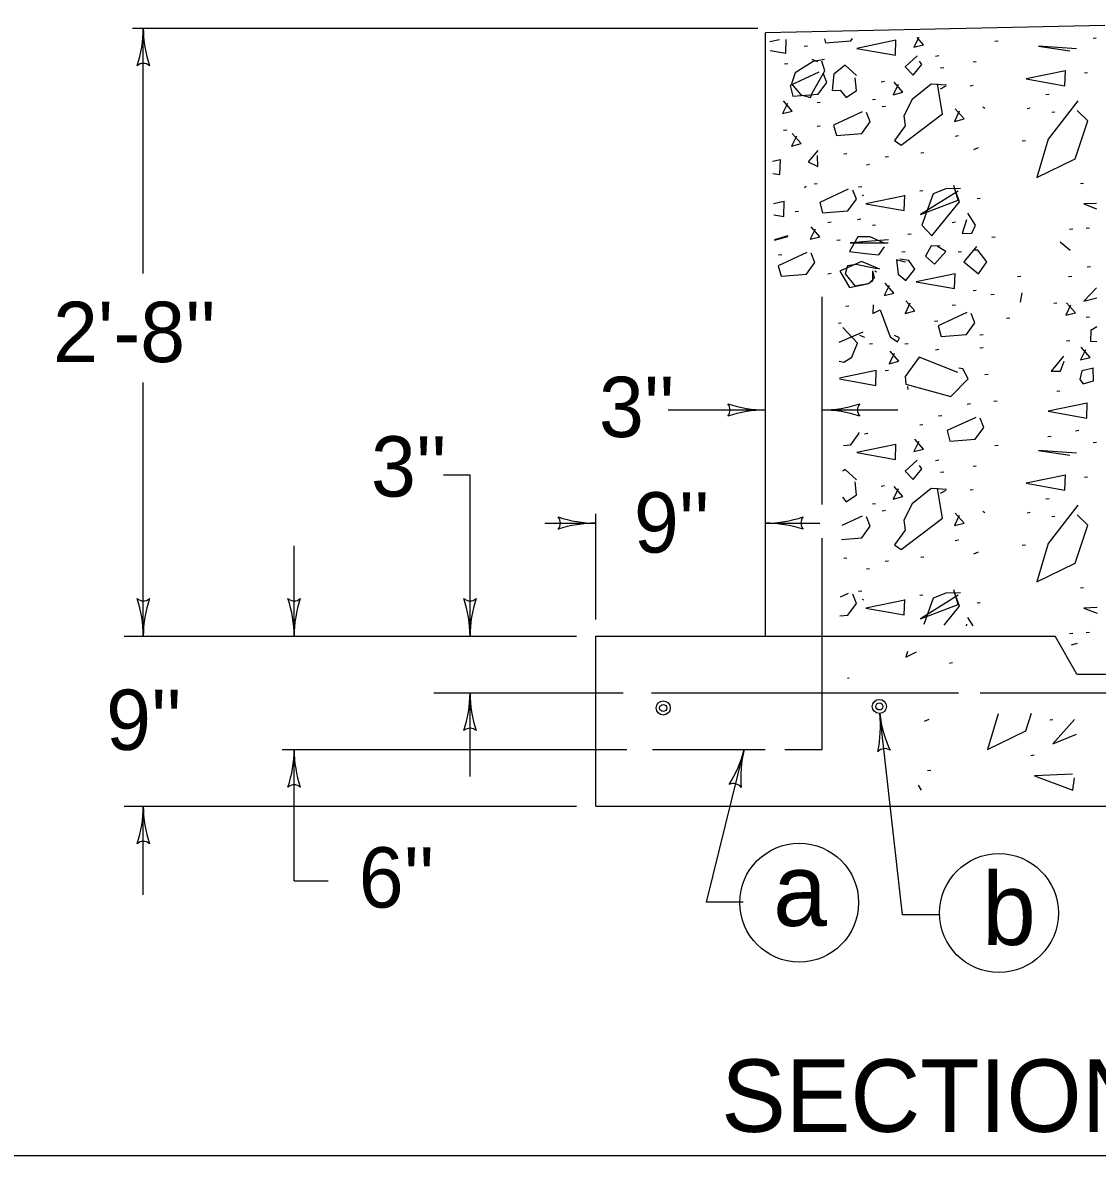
# Model space of a CAD drawing. Extents: x 1007 to 1035.5, y 1000.5 to 1021.5.
# Drawn here: x 1019.675 to 1023.237, y 1000.5 to 1004.253 of the extents above; entities that cross this region are included whole.
import ezdxf

# ---------------------------------------------------------------- set-up
doc = ezdxf.new("R2010")
doc.units = 0
doc.layers.add('Level 1', color=7, linetype='Continuous')
doc.layers.add('Level 11', color=7, linetype='Continuous')

msp = doc.modelspace()

# ---------------------------------------------------------------- linework, layer by layer
at = {"layer": 'Level 1'}
for p, q in [((1020.039, 1004.2357), (1022.1118, 1004.2357)), ((1020.0749, 1003.4217), (1020.0749, 1004.2357)), ((1023.2624, 1004.2435), (1022.1374, 1004.2201)), ((1022.1374, 1002.22), (1022.1374, 1004.2201)), ((1022.3249, 1002.6569), (1022.3249, 1003.3451)), ((1020.0749, 1002.22), (1020.0749, 1003.0608)), ((1021.8148, 1002.97), (1022.1374, 1002.97)), ((1022.3249, 1002.97), (1022.5758, 1002.97)), ((1021.1582, 1002.754), (1021.0703, 1002.754)), ((1021.1582, 1002.22), (1021.1582, 1002.754)), ((1021.5749, 1002.2753), (1021.5749, 1002.6259)), ((1021.4055, 1002.595), (1021.5749, 1002.595)), ((1022.1374, 1002.595), (1022.318, 1002.595)), ((1022.3249, 1001.845), (1022.3249, 1002.5453)), ((1020.5749, 1002.22), (1020.5749, 1002.5198)), ((1020.0115, 1002.22), (1021.5112, 1002.22)), ((1021.5749, 1001.6575), (1021.5749, 1002.22)), ((1021.5749, 1002.22), (1023.0971, 1002.22)), ((1021.5749, 1001.6575), (1021.5749, 1002.22)), ((1023.1693, 1002.095), (1023.0971, 1002.22)), ((1023.1693, 1002.095), (1023.3555, 1002.095)), ((1021.0376, 1002.0325), (1021.6653, 1002.0325)), ((1021.1582, 1001.7554), (1021.1582, 1002.0325)), ((1021.7593, 1002.0325), (1022.7775, 1002.0325)), ((1022.8485, 1002.0325), (1023.6848, 1002.0325)), ((1022.5913, 1001.2971), (1022.516, 1001.9641)), ((1020.5348, 1001.845), (1021.6782, 1001.845)), ((1020.5749, 1001.4093), (1020.5749, 1001.845)), ((1021.7624, 1001.845), (1022.136, 1001.845)), ((1021.942, 1001.3388), (1022.0668, 1001.845)), ((1022.2013, 1001.845), (1022.3249, 1001.845)), ((1020.0115, 1001.6575), (1021.5112, 1001.6575)), ((1020.0749, 1001.3629), (1020.0749, 1001.6575)), ((1021.5749, 1001.6575), (1024.9499, 1001.6575)), ((1020.5749, 1001.4093), (1020.6878, 1001.4093)), ((1022.0635, 1001.3388), (1021.942, 1001.3388)), ((1022.7163, 1001.2971), (1022.5913, 1001.2971))]:
    msp.add_line(p, q, dxfattribs=at)
for points in [[(1022.1842, 1004.1969), (1022.1518, 1004.1903)], [(1022.2048, 1004.1522), (1022.2061, 1004.1973)], [(1022.3331, 1004.1993), (1022.3364, 1004.187)], [(1022.3364, 1004.187), (1022.4204, 1004.1937)], [(1022.4204, 1004.1937), (1022.4258, 1004.2009)], [(1022.5694, 1004.195), (1022.4401, 1004.1683), (1022.5681, 1004.1457), (1022.5694, 1004.1963)], [(1022.6452, 1004.2045), (1022.6294, 1004.1718)], [(1022.6614, 1004.1798), (1022.6398, 1004.2044)], [(1022.9081, 1004.1921), (1022.8973, 1004.1908)], [(1023.2337, 1004.2018), (1023.2237, 1004.2006)], [(1022.1525, 1004.1614), (1022.2048, 1004.1522)], [(1022.2765, 1004.1758), (1022.2658, 1004.1744)], [(1022.6294, 1004.1718), (1022.6614, 1004.1798)], [(1023.1678, 1004.1671), (1023.0423, 1004.1751), (1023.1464, 1004.1604)], [(1022.211, 1004.1168), (1022.2003, 1004.1155)], [(1022.3333, 1004.1311), (1022.2959, 1004.1244), (1022.2359, 1004.0871), (1022.2239, 1004.0511), (1022.2546, 1004.0138), (1022.2866, 1004.0058), (1022.2933, 1004.0218), (1022.3346, 1004.0938), (1022.3239, 1004.1258)], [(1022.2906, 1004.1324), (1022.3093, 1004.1244)], [(1022.64, 1004.1431), (1022.6, 1004.1071), (1022.6267, 1004.0791), (1022.656, 1004.1151), (1022.648, 1004.1258)], [(1022.7117, 1004.143), (1022.701, 1004.1417)], [(1022.8361, 1004.1233), (1022.8254, 1004.122)], [(1022.3138, 1004.0889), (1022.2191, 1004.0449), (1022.2284, 1004.0103), (1022.3124, 1004.0169), (1022.3404, 1004.0556), (1022.3284, 1004.0863)], [(1022.4386, 1004.0778), (1022.4013, 1004.1124), (1022.3639, 1004.0831), (1022.3586, 1004.0284), (1022.3853, 1004.0298), (1022.4053, 1004.0058), (1022.4386, 1004.0284), (1022.4346, 1004.0711)], [(1022.7281, 1004.1038), (1022.7174, 1004.1024)], [(1023.1314, 1004.0936), (1023.002, 1004.0668), (1023.1301, 1004.0442), (1023.1314, 1004.0949)], [(1023.2049, 1004.0873), (1023.1943, 1004.086)], [(1022.5318, 1004.0579), (1022.5211, 1004.0566)], [(1022.5768, 1004.048), (1022.5608, 1004.0147), (1022.5928, 1004.0227), (1022.5634, 1004.056)], [(1022.7373, 1004.0458), (1022.6867, 1004.0498), (1022.624, 1003.9991), (1022.596, 1003.9444), (1022.6, 1003.9111), (1022.5653, 1003.863), (1022.5867, 1003.847), (1022.724, 1003.9511), (1022.7093, 1004.0364), (1022.708, 1004.0511)], [(1022.7173, 1004.0338), (1022.736, 1004.0444)], [(1022.8263, 1004.0448), (1022.8156, 1004.0435)], [(1023.0773, 1004.0153), (1023.0666, 1004.014)], [(1022.2102, 1003.9858), (1022.1942, 1003.9525), (1022.2263, 1003.9605), (1022.1968, 1003.9938)], [(1022.319, 1003.9892), (1022.3083, 1003.9878)], [(1022.5023, 1003.999), (1022.4916, 1003.9977)], [(1022.535, 1003.9761), (1022.5243, 1003.9748)], [(1022.7796, 1003.9597), (1022.7636, 1003.9263), (1022.7956, 1003.9343), (1022.7663, 1003.9677)], [(1022.864, 1003.9684), (1022.8573, 1003.9738)], [(1023.0151, 1003.9696), (1023.0044, 1003.9683)], [(1023.1731, 1003.9938), (1023.0744, 1003.867), (1023.037, 1003.7403), (1023.1638, 1003.8017), (1023.2064, 1003.9284), (1023.1704, 1003.9618)], [(1022.4578, 1003.9581), (1022.3631, 1003.914), (1022.3724, 1003.8793), (1022.4564, 1003.886), (1022.4844, 1003.9247), (1022.4724, 1003.9554)], [(1023.0969, 1003.9565), (1023.0863, 1003.9552)], [(1022.2078, 1003.8976), (1022.1971, 1003.8963)], [(1022.319, 1003.9107), (1022.3083, 1003.9093)], [(1022.2397, 1003.8778), (1022.2237, 1003.8445), (1022.2557, 1003.8525), (1022.2263, 1003.8858)], [(1022.7772, 1003.8779), (1022.7665, 1003.8766)], [(1022.9988, 1003.8616), (1022.9881, 1003.8603)], [(1022.3106, 1003.8297), (1022.2786, 1003.7923), (1022.3106, 1003.7763), (1022.3093, 1003.8137)], [(1022.4073, 1003.819), (1022.3967, 1003.8177)], [(1022.6626, 1003.8223), (1022.6519, 1003.8209)], [(1022.8427, 1003.839), (1022.8267, 1003.8323)], [(1022.1866, 1003.799), (1022.1608, 1003.7937)], [(1022.1853, 1003.7497), (1022.1866, 1003.8003)], [(1022.4827, 1003.783), (1022.4719, 1003.7817)], [(1022.5448, 1003.8092), (1022.5342, 1003.8078)], [(1022.1617, 1003.7538), (1022.1853, 1003.7497)], [(1022.2719, 1003.7102), (1022.2666, 1003.7062)], [(1022.3092, 1003.7195), (1022.2985, 1003.7182)], [(1022.4119, 1003.7015), (1022.3173, 1003.6574), (1022.3266, 1003.6228), (1022.4106, 1003.6294), (1022.4386, 1003.6681), (1022.4266, 1003.6988)], [(1022.4564, 1003.7097), (1022.4458, 1003.7083)], [(1022.776, 1003.6955), (1022.6507, 1003.6182), (1022.776, 1003.6648), (1022.7613, 1003.7142)], [(1022.784, 1003.7035), (1022.7347, 1003.7022), (1022.6933, 1003.6862), (1022.656, 1003.5822), (1022.6893, 1003.5475), (1022.78, 1003.6595), (1022.764, 1003.7048)], [(1023.1918, 1003.7208), (1023.1812, 1003.7195)], [(1022.4639, 1003.6795), (1022.4586, 1003.6822)], [(1022.5989, 1003.6799), (1022.4695, 1003.6533), (1022.5976, 1003.6306), (1022.5989, 1003.6813)], [(1022.6593, 1003.6966), (1022.6487, 1003.6953)], [(1022.8492, 1003.6704), (1022.8385, 1003.6691)], [(1022.1997, 1003.6603), (1022.164, 1003.6528)], [(1022.1983, 1003.6109), (1022.1997, 1003.6616)], [(1022.247, 1003.6279), (1022.2363, 1003.6266)], [(1023.2346, 1003.6546), (1023.1931, 1003.6528)], [(1023.1931, 1003.6528), (1023.2346, 1003.637)], [(1022.1648, 1003.6168), (1022.1983, 1003.6109)], [(1022.355, 1003.5919), (1022.3443, 1003.5906)], [(1022.4532, 1003.6018), (1022.4425, 1003.6004)], [(1022.7673, 1003.5919), (1022.7567, 1003.5906)], [(1022.804, 1003.5995), (1022.7893, 1003.5542), (1022.8213, 1003.5555), (1022.8333, 1003.5822), (1022.808, 1003.6222)], [(1022.3018, 1003.5689), (1022.2858, 1003.5356), (1022.3178, 1003.5436), (1022.2885, 1003.5769)], [(1022.5023, 1003.5821), (1022.4916, 1003.5808)], [(1022.6201, 1003.5526), (1022.6094, 1003.5513)], [(1023.1558, 1003.569), (1023.1452, 1003.5677)], [(1023.2115, 1003.5723), (1023.2008, 1003.5709)], [(1022.2119, 1003.5475), (1022.1667, 1003.534)], [(1022.1667, 1003.5323), (1022.2119, 1003.5448)], [(1022.3845, 1003.533), (1022.3738, 1003.5317)], [(1022.5307, 1003.5222), (1022.484, 1003.5435), (1022.4439, 1003.5435), (1022.4159, 1003.4955), (1022.4693, 1003.4888), (1022.5133, 1003.4835), (1022.532, 1003.5102)], [(1022.5453, 1003.5342), (1022.4186, 1003.5235), (1022.544, 1003.5235)], [(1022.716, 1003.5128), (1022.6867, 1003.5142), (1022.668, 1003.4795), (1022.6973, 1003.4528), (1022.7347, 1003.4955), (1022.708, 1003.5115)], [(1022.8983, 1003.5428), (1022.8876, 1003.5415)], [(1023.1478, 1003.4982), (1023.1144, 1003.5262)], [(1022.2745, 1003.492), (1022.1798, 1003.448), (1022.1892, 1003.4133), (1022.2732, 1003.42), (1022.3012, 1003.4587), (1022.2892, 1003.4893)], [(1022.1914, 1003.4839), (1022.1808, 1003.4826)], [(1022.6004, 1003.4938), (1022.5898, 1003.4924)], [(1022.787, 1003.4938), (1022.7763, 1003.4924)], [(1022.8373, 1003.5115), (1022.7947, 1003.4608), (1022.844, 1003.4208), (1022.8707, 1003.4608), (1022.8413, 1003.4995), (1022.8267, 1003.4995)], [(1022.516, 1003.4368), (1022.4559, 1003.4622), (1022.3839, 1003.4302), (1022.4159, 1003.3755), (1022.48, 1003.3888), (1022.4987, 1003.4075), (1022.4933, 1003.4315)], [(1022.508, 1003.4382), (1022.4373, 1003.4515), (1022.4093, 1003.4475), (1022.4013, 1003.4208), (1022.4333, 1003.3808), (1022.4773, 1003.3888), (1022.4933, 1003.3982), (1022.4933, 1003.4315)], [(1022.6013, 1003.4595), (1022.572, 1003.4675), (1022.5773, 1003.4195), (1022.6027, 1003.3995), (1022.632, 1003.4368), (1022.612, 1003.4648), (1022.5827, 1003.4702)], [(1023.2148, 1003.4447), (1023.2041, 1003.4433)], [(1022.355, 1003.4218), (1022.3443, 1003.4204)], [(1022.5, 1003.4315), (1022.5053, 1003.4275)], [(1022.7658, 1003.4213), (1022.6364, 1003.3947), (1022.7644, 1003.372), (1022.7658, 1003.4227)], [(1022.9833, 1003.4119), (1022.9727, 1003.4106)], [(1023.1526, 1003.4119), (1023.1419, 1003.4106)], [(1022.5473, 1003.3823), (1022.5313, 1003.349), (1022.5633, 1003.357), (1022.5339, 1003.3903)], [(1022.8361, 1003.3661), (1022.8254, 1003.3648)], [(1023.2351, 1003.3744), (1023.1931, 1003.3301)], [(1022.616, 1003.3234), (1022.6, 1003.2901), (1022.632, 1003.2981), (1022.6027, 1003.3314)], [(1022.895, 1003.353), (1022.8843, 1003.3517)], [(1022.9828, 1003.3274), (1022.9881, 1003.3582)], [(1023.1931, 1003.3301), (1023.2352, 1003.3419)], [(1022.4139, 1003.3138), (1022.4033, 1003.3124)], [(1022.4947, 1003.3181), (1022.4933, 1003.2901), (1022.5173, 1003.3021), (1022.5507, 1003.2128), (1022.5747, 1003.1954), (1022.5813, 1003.2088), (1022.5653, 1003.2168)], [(1022.8046, 1003.2924), (1022.7099, 1003.2484), (1022.7193, 1003.2138), (1022.8033, 1003.2204), (1022.8313, 1003.2591), (1022.8193, 1003.2898)], [(1022.7673, 1003.317), (1022.7567, 1003.3157)], [(1023.1035, 1003.3236), (1023.0928, 1003.3223)], [(1023.1485, 1003.3169), (1023.1325, 1003.2836), (1023.1645, 1003.2916), (1023.1352, 1003.3249)], [(1022.3878, 1003.2581), (1022.3792, 1003.257)], [(1022.7084, 1003.2647), (1022.6978, 1003.2633)], [(1022.9473, 1003.2745), (1022.9367, 1003.2732)], [(1023.2115, 1003.2778), (1023.2008, 1003.2764)], [(1022.4599, 1003.2274), (1022.3804, 1003.1933)], [(1022.4426, 1003.1914), (1022.3933, 1003.2434)], [(1022.4493, 1003.2181), (1022.4653, 1003.2114)], [(1022.859, 1003.2188), (1022.8483, 1003.2175)], [(1023.2158, 1003.2328), (1023.2144, 1003.1981)], [(1023.2353, 1003.245), (1023.2158, 1003.2328)], [(1022.4239, 1003.1448), (1022.4426, 1003.1914)], [(1022.4924, 1003.1894), (1022.4818, 1003.1881)], [(1022.6103, 1003.1894), (1022.5996, 1003.1881)], [(1022.859, 1003.1763), (1022.8483, 1003.175)], [(1023.146, 1003.1992), (1023.1353, 1003.1978)], [(1023.1976, 1003.1697), (1023.1816, 1003.1363), (1023.2136, 1003.1443), (1023.1843, 1003.1777)], [(1023.2144, 1003.1981), (1023.2354, 1003.1968)], [(1022.3973, 1003.1288), (1022.4239, 1003.1448)], [(1022.5636, 1003.1566), (1022.5476, 1003.1233), (1022.5797, 1003.1313), (1022.5503, 1003.1646)], [(1022.6467, 1003.1448), (1022.6, 1003.0808)], [(1022.7747, 1003.0941), (1022.6467, 1003.1448)], [(1022.7117, 1003.1698), (1022.701, 1003.1684)], [(1023.1251, 1003.1488), (1023.0838, 1003.0981), (1023.1158, 1003.0981), (1023.1278, 1003.1314)], [(1022.3817, 1003.1312), (1022.3973, 1003.1288)], [(1022.504, 1003.1007), (1022.3828, 1003.0758)], [(1022.5027, 1003.0513), (1022.504, 1003.102)], [(1022.5448, 1003.101), (1022.5342, 1003.0997)], [(1022.792, 1003.1061), (1022.7787, 1003.1088)], [(1022.8093, 1003.0728), (1022.792, 1003.1061)], [(1023.2251, 1003.1088), (1023.1864, 1003.0994), (1023.1798, 1003.0714), (1023.1904, 1003.0568), (1023.2251, 1003.0661), (1023.2238, 1003.1061)], [(1022.3829, 1003.0726), (1022.5027, 1003.0513)], [(1022.6, 1003.0808), (1022.6027, 1003.0554)], [(1022.752, 1003.0141), (1022.8093, 1003.0728)], [(1022.8753, 1003.0879), (1022.8647, 1003.0866)], [(1022.6027, 1003.0554), (1022.752, 1003.0141)], [(1022.6108, 1003.0379), (1022.6093, 1003.0474)], [(1023.1133, 1003.0323), (1023.1026, 1003.031)], [(1022.8164, 1002.9898), (1022.8058, 1002.9884)], [(1022.9048, 1002.9996), (1022.8941, 1002.9983)], [(1023.2033, 1002.9927), (1023.074, 1002.966), (1023.202, 1002.9433), (1023.2033, 1002.994)], [(1022.7215, 1002.9505), (1022.7108, 1002.9492)], [(1022.6593, 1002.9211), (1022.6487, 1002.9198)], [(1022.8341, 1002.9455), (1022.7394, 1002.9015), (1022.7488, 1002.8668), (1022.8328, 1002.8735), (1022.8608, 1002.9122), (1022.8488, 1002.9428)], [(1022.4204, 1002.8539), (1022.4484, 1002.8926)], [(1022.4484, 1002.8926), (1022.4472, 1002.8958)], [(1022.4761, 1002.8916), (1022.4654, 1002.8903)], [(1023.0838, 1002.8818), (1023.0732, 1002.8804)], [(1023.1755, 1002.9014), (1023.1648, 1002.9001)], [(1022.3963, 1002.852), (1022.4204, 1002.8539)], [(1022.5694, 1002.8553), (1022.4401, 1002.8286), (1022.5681, 1002.8059), (1022.5694, 1002.8566)], [(1022.6454, 1002.8653), (1022.6294, 1002.832), (1022.6614, 1002.84), (1022.6321, 1002.8733)], [(1022.9081, 1002.8523), (1022.8973, 1002.851)], [(1023.2343, 1002.8622), (1023.2237, 1002.8608)], [(1022.64, 1002.8033), (1022.6, 1002.7673), (1022.6267, 1002.7393), (1022.656, 1002.7753), (1022.648, 1002.786)], [(1022.7117, 1002.8033), (1022.701, 1002.8019)], [(1023.1678, 1002.8273), (1023.0423, 1002.8353), (1023.1464, 1002.8207)], [(1022.4013, 1002.7727), (1022.3943, 1002.7673)], [(1022.4386, 1002.738), (1022.4013, 1002.7727)], [(1022.7281, 1002.764), (1022.7174, 1002.7627)], [(1022.8361, 1002.7836), (1022.8254, 1002.7823)], [(1022.4386, 1002.6887), (1022.4346, 1002.7313)], [(1023.1314, 1002.7538), (1023.002, 1002.7271), (1023.1301, 1002.7044), (1023.1314, 1002.7552)], [(1023.2049, 1002.7476), (1023.1943, 1002.7463)], [(1022.4053, 1002.666), (1022.4386, 1002.6887)], [(1022.5318, 1002.7182), (1022.5211, 1002.7168)], [(1022.5768, 1002.7083), (1022.5608, 1002.6749), (1022.5928, 1002.6829), (1022.5634, 1002.7163)], [(1022.7373, 1002.706), (1022.6867, 1002.71), (1022.624, 1002.6593), (1022.596, 1002.6047), (1022.6, 1002.5713), (1022.5653, 1002.5233), (1022.5867, 1002.5073), (1022.724, 1002.6113), (1022.7093, 1002.6967), (1022.708, 1002.7113)], [(1022.7173, 1002.694), (1022.736, 1002.7047)], [(1022.8263, 1002.7051), (1022.8156, 1002.7038)], [(1022.3924, 1002.6815), (1022.4053, 1002.666)], [(1022.5023, 1002.6593), (1022.4916, 1002.6579)], [(1023.1731, 1002.654), (1023.0744, 1002.5273), (1023.037, 1002.4006), (1023.1638, 1002.4619), (1023.2064, 1002.5887), (1023.1704, 1002.622)], [(1023.0773, 1002.6756), (1023.0666, 1002.6743)], [(1022.4578, 1002.6183), (1022.3903, 1002.5869)], [(1022.4844, 1002.5849), (1022.4724, 1002.6157)], [(1022.535, 1002.6363), (1022.5243, 1002.635)], [(1022.7796, 1002.6199), (1022.7636, 1002.5866), (1022.7956, 1002.5946), (1022.7663, 1002.6279)], [(1022.864, 1002.6287), (1022.8573, 1002.634)], [(1023.0151, 1002.6298), (1023.0044, 1002.6285)], [(1023.0969, 1002.6168), (1023.0863, 1002.6154)], [(1022.4564, 1002.5463), (1022.4844, 1002.5849)], [(1022.3893, 1002.5409), (1022.4564, 1002.5463)], [(1022.7772, 1002.5382), (1022.7665, 1002.5368)], [(1022.9988, 1002.5218), (1022.9881, 1002.5205)], [(1022.4073, 1002.4793), (1022.3967, 1002.4779)], [(1022.5448, 1002.4694), (1022.5342, 1002.4681)], [(1022.6626, 1002.4825), (1022.6519, 1002.4812)], [(1022.8427, 1002.4993), (1022.8267, 1002.4926)], [(1022.4827, 1002.4433), (1022.4719, 1002.4419)], [(1022.4119, 1002.3618), (1022.3849, 1002.3492)], [(1022.4386, 1002.3283), (1022.4266, 1002.3591)], [(1022.4564, 1002.3699), (1022.4458, 1002.3686)], [(1022.6593, 1002.3568), (1022.6487, 1002.3555)], [(1022.776, 1002.3558), (1022.6507, 1002.2784), (1022.776, 1002.3251), (1022.7613, 1002.3744)], [(1022.7347, 1002.3624), (1022.6933, 1002.3464)], [(1022.784, 1002.3638), (1022.7347, 1002.3624)], [(1022.78, 1002.3198), (1022.764, 1002.3651)], [(1023.1918, 1002.3811), (1023.1812, 1002.3798)], [(1022.4106, 1002.2897), (1022.4386, 1002.3283)], [(1022.4639, 1002.3398), (1022.4586, 1002.3424)], [(1022.5989, 1002.3402), (1022.4695, 1002.3135), (1022.5976, 1002.2908), (1022.5989, 1002.3415)], [(1022.6933, 1002.3464), (1022.6621, 1002.2593)], [(1022.7293, 1002.2573), (1022.78, 1002.3198)], [(1022.8492, 1002.3307), (1022.8385, 1002.3293)], [(1023.2369, 1002.315), (1023.1931, 1002.3131)], [(1023.1931, 1002.3131), (1023.2369, 1002.2965)], [(1022.3835, 1002.2876), (1022.4106, 1002.2897)], [(1022.8257, 1002.2545), (1022.808, 1002.2824)], [(1022.804, 1002.2598), (1022.8025, 1002.2552)], [(1023.1558, 1002.2293), (1023.1452, 1002.2279)], [(1023.2115, 1002.2325), (1023.2008, 1002.2312)], [(1022.6081, 1002.1691), (1022.6028, 1002.1512)], [(1022.6028, 1002.1512), (1022.6384, 1002.1683)], [(1023.1519, 1002.1915), (1023.1716, 1002.197)], [(1022.7576, 1002.1317), (1022.7469, 1002.1303)], [(1022.4149, 1002.0813), (1022.4089, 1002.0805)], [(1022.6789, 1001.9438), (1022.6629, 1001.9371)], [(1022.9083, 1001.9633), (1022.8733, 1001.8451)], [(1023, 1001.9064), (1023.0196, 1001.9648)], [(1023.0903, 1001.9434), (1023.0796, 1001.9421)], [(1023.1618, 1001.9448), (1023.0893, 1001.8638)], [(1022.8733, 1001.8451), (1023, 1001.9064)], [(1023.0893, 1001.8638), (1023.1685, 1001.8954)], [(1023.0281, 1001.8256), (1023.0174, 1001.8243)], [(1022.6854, 1001.7752), (1022.6748, 1001.7738)], [(1023.1547, 1001.7629), (1023.0293, 1001.7576), (1023.156, 1001.7096), (1023.1613, 1001.7509)], [(1022.6549, 1001.7102), (1022.6443, 1001.7269)]]:
    msp.add_lwpolyline(points, dxfattribs=at)
for centre, radius in [((1021.7983, 1001.9825), 0.0234), ((1021.7983, 1001.9825), 0.0117), ((1022.5149, 1001.9875), 0.0234), ((1022.5149, 1001.9875), 0.0117), ((1022.2492, 1001.3375), 0.1969), ((1022.9112, 1001.3028), 0.1969)]:
    msp.add_circle(centre, radius, dxfattribs=at)
at = {"layer": 'Level 11'}
msp.add_lwpolyline([(1007, 1000.5), (1035.5, 1000.5), (1035.5, 1021.5), (1007, 1021.5)], close=True, dxfattribs=at)
for centre, radius, start, end in [((1019.6843, 1004.2357), 0.3906, 341.3472, 359.9939), ((1020.4655, 1004.2357), 0.3906, 179.9878, 180), ((1020.4655, 1004.2357), 0.3906, 180, 198.6688), ((1020.0749, 1004.0871), 0.0313, 48.7746, 130.8913), ((1021.9889, 1002.97), 0.0313, 318.7746, 40.8913), ((1022.1374, 1003.3606), 0.3906, 251.3472, 269.9939), ((1022.3249, 1003.3606), 0.3906, 270, 288.6688), ((1022.4735, 1002.97), 0.0313, 138.7746, 220.8913), ((1022.1374, 1002.5794), 0.3906, 90, 108.6688), ((1022.1374, 1002.5794), 0.3906, 89.9878, 90), ((1022.3249, 1003.3606), 0.3906, 269.9878, 270), ((1022.3249, 1002.5794), 0.3906, 71.3472, 89.9939), ((1021.4264, 1002.595), 0.0313, 318.7746, 40.8913), ((1021.5749, 1002.9856), 0.3906, 251.3472, 269.9939), ((1022.1374, 1002.9856), 0.3906, 270, 288.6688), ((1022.286, 1002.595), 0.0313, 138.7746, 220.8913), ((1021.5749, 1002.2044), 0.3906, 90, 108.6688), ((1021.5749, 1002.2044), 0.3906, 89.9878, 90), ((1022.1374, 1002.9856), 0.3906, 269.9878, 270), ((1022.1374, 1002.2044), 0.3906, 71.3472, 89.9939), ((1020.075, 1002.3685), 0.0313, 228.7746, 310.8913), ((1019.6843, 1002.22), 0.3906, 0, 18.6688), ((1020.4655, 1002.22), 0.3906, 161.3472, 179.9939), ((1020.575, 1002.3685), 0.0313, 228.7746, 310.8913), ((1020.1843, 1002.22), 0.3906, 0, 18.6688), ((1020.9655, 1002.22), 0.3906, 161.3472, 179.9939), ((1021.1582, 1002.3685), 0.0313, 228.7746, 310.8913), ((1020.7675, 1002.22), 0.3906, 0, 18.6688), ((1021.5488, 1002.22), 0.3906, 161.3472, 179.9939), ((1019.6843, 1002.22), 0.3906, 359.9878, 0), ((1020.1843, 1002.22), 0.3906, 359.9878, 0), ((1020.7675, 1002.22), 0.3906, 359.9878, 0), ((1020.7675, 1002.0325), 0.3906, 341.3472, 359.9939), ((1021.5488, 1002.0325), 0.3906, 179.9878, 180), ((1021.5488, 1002.0325), 0.3906, 180, 198.6688), ((1022.1279, 1001.9203), 0.3906, 347.7899, 6.4366), ((1022.9041, 1002.0079), 0.3906, 186.4305, 186.4427), ((1022.9041, 1002.0079), 0.3906, 186.4427, 205.1115), ((1021.1581, 1001.884), 0.0313, 48.7746, 130.8913), ((1020.1843, 1001.845), 0.3906, 341.3472, 359.9939), ((1020.9655, 1001.845), 0.3906, 179.9878, 180), ((1020.9655, 1001.845), 0.3906, 180, 198.6688), ((1021.6876, 1001.9386), 0.3906, 327.4895, 346.1363), ((1022.4461, 1001.7514), 0.3906, 166.1424, 184.8111), ((1022.4461, 1001.7514), 0.3906, 166.1301, 166.1424), ((1022.5326, 1001.8165), 0.0312, 55.2173, 137.334), ((1020.5749, 1001.6965), 0.0313, 48.7746, 130.8913), ((1022.0312, 1001.7008), 0.0312, 34.917, 117.0337), ((1019.6843, 1001.6575), 0.3906, 341.3472, 359.9939), ((1020.4655, 1001.6575), 0.3906, 179.9878, 180), ((1020.4655, 1001.6575), 0.3906, 180, 198.6688), ((1020.0749, 1001.509), 0.0313, 48.7746, 130.8913)]:
    msp.add_arc(centre, radius, start, end, dxfattribs=at)

# ---------------------------------------------------------------- texts
at = {"layer": 'Level 1'}
for s, height, p in [("2'-8''", 0.2, (1019.7759, 1003.1286)), ("3''", 0.2, (1021.5854, 1002.88)), ("3''", 0.2, (1020.8298, 1002.6829)), ("9''", 0.2, (1021.7013, 1002.4974)), ("9''", 0.2, (1019.9518, 1001.8433)), ("6''", 0.2, (1020.7892, 1001.321)), ('b', 0.24, (1022.8551, 1001.1971)), ('a', 0.24, (1022.1628, 1001.2602)), ('SECTION  C-C', 0.24, (1021.9907, 1000.5778))]:
    msp.add_text(s, height=height, dxfattribs=at).set_placement(p)

doc.saveas('drawing.dxf')
